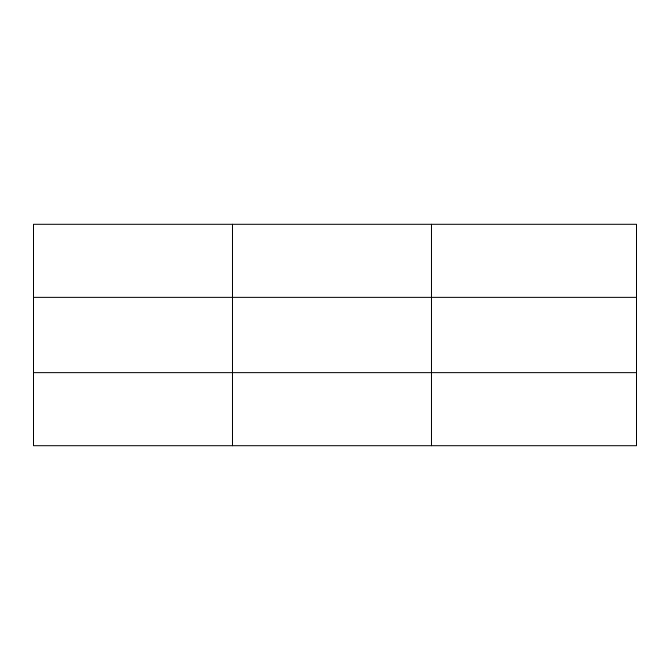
<?xml version="1.0" encoding="UTF-8"?>
<svg xmlns="http://www.w3.org/2000/svg" width="670" height="670" viewBox="0 0 670 670"><rect width="100%" height="100%" fill="white"/><g stroke="black" fill="none" stroke-linecap="round" stroke-linejoin="round"><path stroke-width="1" d="M232.49 224.299L232.49 445.701M431.48 224.299L431.48 445.701M33.5 297.363L636.5 297.363M33.5 372.637L636.5 372.637M636.5 421.346L636.5 445.701L33.5 445.701L33.5 224.299L636.5 224.299L636.5 421.346"/></g></svg>
